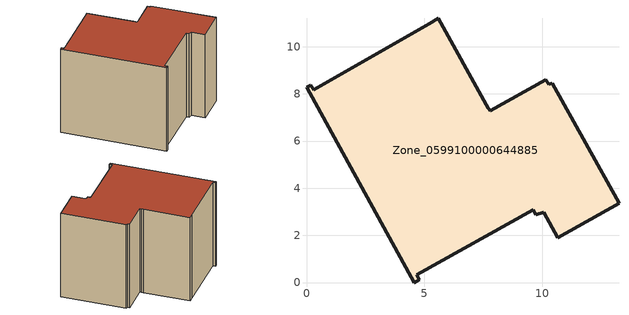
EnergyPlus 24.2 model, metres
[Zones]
Zone_0599100000644885
 floor ground (C_G): 13.25,3.36 10.65,1.9 10.05,2.98 9.72,2.89 9.61,3.1 4.67,0.34 4.79,0.13 4.57,0 0,8.28 0.18,8.38 0.3,8.18 5.21,10.97 5.58,11.2 7.63,7.55 7.72,7.39 7.78,7.28 10.15,8.61 10.26,8.4 10.42,8.46 z0
 wall outside (C_F): 9.72,2.89 10.05,2.98 10.65,1.9 13.25,3.36 10.42,8.46 10.26,8.4 10.15,8.61 7.78,7.28 7.72,7.39 7.63,7.55 5.58,11.2 5.21,10.97 0.3,8.18 0.18,8.38 0,8.28 4.57,0 4.79,0.13 4.67,0.34 9.61,3.1 9.72,2.89 z0:8.15
 roof outside (C_R): 13.25,3.36 10.42,8.46 10.26,8.4 10.15,8.61 7.78,7.28 7.72,7.39 7.63,7.55 5.58,11.2 5.21,10.97 0.3,8.18 0.18,8.38 0,8.28 4.57,0 4.79,0.13 4.67,0.34 9.61,3.1 9.72,2.89 10.05,2.98 10.65,1.9 z8.15
[BUILDING]
Pand.0599100000644885: North Axis=0; Terrain=City; Loads Convergence Tolerance Value=0.04; Temperature Convergence Tolerance Value=0.4; Solar Distribution=FullExterior; Maximum Number of Warmup Days=25; Minimum Number of Warmup Days=1
[Site:Location]
Rotterdam.The.Hague.AP_ZH_NLD Design_Conditions: Latitude=51.96; Longitude=4.45; Time Zone=1; Elevation=-4.5
[SITE:GROUNDTEMPERATURE:BUILDINGSURFACE]
18, 18, 18, 18, 18, 18, 18, 18, 18, 18, 18, 18
[MATERIAL] Thermal Absorptance=0.9; Solar Absorptance=0.7; Visible Absorptance=0.7
Name | Roughness | Thickness | Conductivity | Density | Specific Heat
G.TC.1965-1974 | MediumSmooth | 0.15 | 0.882353 | 540 | 1210
F.TC.1965-1974 | Rough | 0.3 | 0.697674 | 1920 | 840
R.TC.1965-1974 | MediumRough | 0.2 | 0.232558 | 1500 | 1000
[CONSTRUCTION]
C_G: G.TC.1965-1974
C_F: F.TC.1965-1974
C_R: R.TC.1965-1974
[ZONE]
Zone_0599100000644885: Type=1; Multiplier=1; Ceiling Height=Autocalculate; Volume=Autocalculate; Floor Area=autocalculate; Part of Total Floor Area=Yes
[ZONEINFILTRATION:DESIGNFLOWRATE]
Infil_Zone_0599100000644885: Zone or ZoneList or Space or SpaceList=Zone_0599100000644885; Schedule=AlwaysOn; Design Flow Rate Calculation Method=Flow/Area; Flow Rate per Floor Area=0.003; Constant Term Coefficient=1; Temperature Term Coefficient=0; Velocity Term Coefficient=0; Velocity Squared Term Coefficient=0
[HVACTEMPLATE:ZONE:IDEALLOADSAIRSYSTEM]
Zone_0599100000644885: Maximum Heating Supply Air Temperature=50; Minimum Cooling Supply Air Temperature=13; Maximum Heating Supply Air Humidity Ratio=0.0156; Minimum Cooling Supply Air Humidity Ratio=0.0077; Heating Limit=NoLimit; Cooling Limit=NoLimit; Dehumidification Control Type=ConstantSensibleHeatRatio; Cooling Sensible Heat Ratio=0.7; Dehumidification Setpoint=60; Humidification Control Type=None; Humidification Setpoint=30; Outdoor Air Method=None; Outdoor Air Flow Rate per Person=0.00944; Outdoor Air Flow Rate per Zone Floor Area=0; Outdoor Air Flow Rate per Zone=0; Demand Controlled Ventilation Type=None; Outdoor Air Economizer Type=NoEconomizer; Heat Recovery Type=None; Sensible Heat Recovery Effectiveness=0.7; Latent Heat Recovery Effectiveness=0.65
[ZONECONTROL:THERMOSTAT]
ThermostatControl_Zone_0599100000644885: Zone or ZoneList=Zone_0599100000644885; Control Type Schedule=DualSetpointControlType; Control 1=Thermostat_Zone_0599100000644885; Temperature Difference Between Cutout And Setpoint=0
[THERMOSTATSETPOINT:DUALSETPOINT]
Thermostat_Zone_0599100000644885: Heating Setpoint Temperature Schedule=HeatingSetpoint_Zone_0599100000644885; Cooling Setpoint Temperature Schedule=CoolingSetpoint_Zone_0599100000644885
[SCHEDULE:COMPACT]
HeatingSetpoint_Zone_0599100000644885: Through: 12/31, For: AllDays, Until: 24:00, 21
CoolingSetpoint_Zone_0599100000644885: Through: 12/31, For: AllDays, Until: 24:00, 24
DualSetpointControlType: Through: 12/31, For: AllDays, Until: 24:00, 4
AlwaysOn: Through: 12/31, For: AllDays, Until: 24:00, 1
